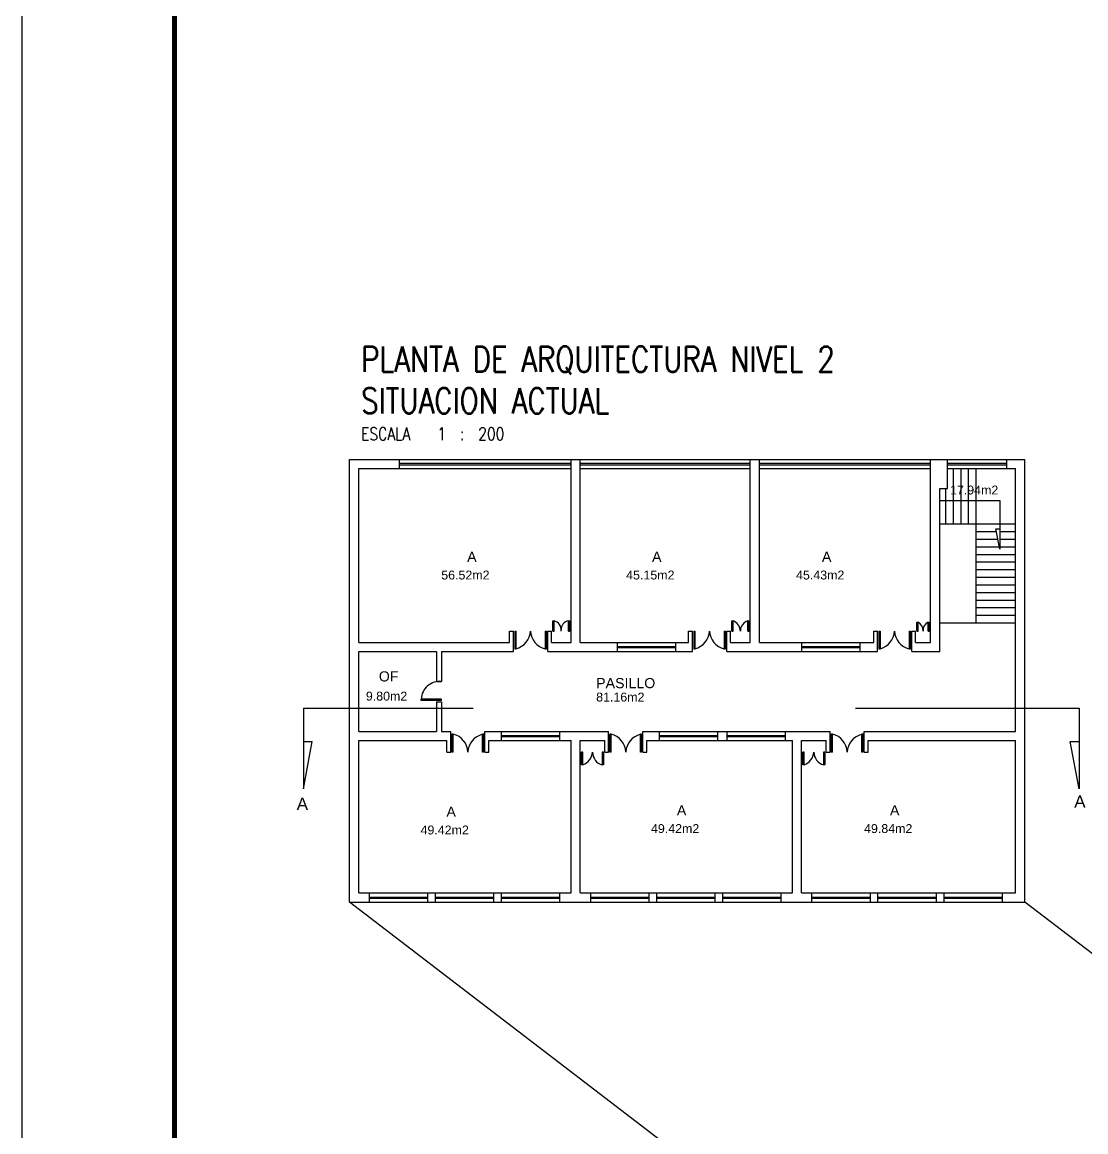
# Model space of a CAD drawing. Extents: x -8833 to -8726, y -3717 to -3576.
# Drawn here: x -8833.01 to -8791.12, y -3673.43 to -3629.72 of the extents above; entities that cross this region are included whole.
import ezdxf

# ---------------------------------------------------------------- set-up
doc = ezdxf.new("R2010")
doc.units = 0
doc.header["$MEASUREMENT"] = 0
doc.linetypes.add('ACAD_ISO03W100', pattern=[30, 12, -18])
doc.linetypes.add('ACAD_ISO04W100', pattern=[30.5, 24, -3, 0.5, -3])
doc.layers.get('0').update_dxf_attribs({"linetype": 'CONTINUOUS'})
for name, color, linetype in [('ANTEPECHO', 1, 'CONTINUOUS'), ('ESCALERA', 2, 'CONTINUOUS'), ('MURO', 5, 'CONTINUOUS'), ('PUERTA', 2, 'CONTINUOUS'), ('ROTULO', 7, 'CONTINUOUS'), ('TEXTO', 3, 'CONTINUOUS'), ('TEXTO-SUPERFICIE', 2, 'CONTINUOUS'), ('VENTANA', 2, 'CONTINUOUS')]:
    doc.layers.add(name, color=color, linetype=linetype)
doc.styles.add('ROMANS', font='romans.shx', dxfattribs={"oblique": 10, "height": 1.3})
doc.styles.add('TEXTO2', font='arial.ttf', dxfattribs={"height": 15})

msp = doc.modelspace()

# ---------------------------------------------------------------- linework, layer by layer
at = {"color": 2}
for p, q in [((-8821.937, -3656.74), (-8821.937, -3659.921)), ((-8791.38, -3656.74), (-8791.38, -3659.921)), ((-8821.937, -3659.921), (-8821.586, -3658.056)), ((-8821.937, -3658.056), (-8821.586, -3658.056)), ((-8791.38, -3659.921), (-8791.731, -3658.056)), ((-8791.731, -3658.056), (-8791.38, -3658.056))]:
    msp.add_line(p, q, dxfattribs=at)
at = {"color": 3, "linetype": 'ACAD_ISO03W100', "ltscale": 5}
for p, q in [((-8789.027, -3688.22), (-8820.116, -3664.385)), ((-8762.437, -3688.22), (-8793.526, -3664.385))]:
    msp.add_line(p, q, dxfattribs=at)
at = {"layer": 'ANTEPECHO'}
for p, q in [((-8818.156, -3646.945), (-8811.396, -3646.945)), ((-8811.036, -3646.945), (-8804.336, -3646.945)), ((-8803.976, -3646.945), (-8797.236, -3646.945)), ((-8796.566, -3646.945), (-8794.226, -3646.945)), ((-8818.156, -3647.305), (-8811.396, -3647.305)), ((-8811.036, -3647.305), (-8804.336, -3647.305)), ((-8803.976, -3647.305), (-8797.236, -3647.305)), ((-8796.566, -3647.305), (-8794.226, -3647.305)), ((-8809.566, -3654.155), (-8807.266, -3654.155)), ((-8802.306, -3654.155), (-8800.006, -3654.155)), ((-8809.566, -3654.515), (-8807.266, -3654.515)), ((-8802.306, -3654.515), (-8800.006, -3654.515)), ((-8814.136, -3657.665), (-8811.836, -3657.665)), ((-8807.916, -3657.665), (-8805.616, -3657.665)), ((-8805.246, -3657.665), (-8802.946, -3657.665)), ((-8814.136, -3658.025), (-8811.836, -3658.025)), ((-8807.916, -3658.025), (-8805.616, -3658.025)), ((-8805.246, -3658.025), (-8802.946, -3658.025)), ((-8819.336, -3664.025), (-8817.036, -3664.025)), ((-8816.736, -3664.025), (-8814.436, -3664.025)), ((-8814.136, -3664.025), (-8811.836, -3664.025)), ((-8810.616, -3664.025), (-8808.316, -3664.025)), ((-8808.016, -3664.025), (-8805.716, -3664.025)), ((-8805.416, -3664.025), (-8803.116, -3664.025)), ((-8801.906, -3664.025), (-8799.606, -3664.025)), ((-8799.306, -3664.025), (-8797.006, -3664.025)), ((-8796.706, -3664.025), (-8794.406, -3664.025)), ((-8819.336, -3664.385), (-8817.036, -3664.385)), ((-8816.736, -3664.385), (-8814.436, -3664.385)), ((-8814.136, -3664.385), (-8811.836, -3664.385)), ((-8810.616, -3664.385), (-8808.316, -3664.385)), ((-8808.016, -3664.385), (-8805.716, -3664.385)), ((-8805.416, -3664.385), (-8803.116, -3664.385)), ((-8801.906, -3664.385), (-8799.606, -3664.385)), ((-8799.306, -3664.385), (-8797.006, -3664.385)), ((-8796.706, -3664.385), (-8794.406, -3664.385))]:
    msp.add_line(p, q, dxfattribs=at)
at = {"layer": 'ESCALERA'}
for p, q in [((-8796.336, -3649.485), (-8796.336, -3647.305)), ((-8796.036, -3649.485), (-8796.036, -3647.305)), ((-8795.736, -3649.485), (-8795.736, -3647.305)), ((-8795.436, -3653.385), (-8795.436, -3647.305)), ((-8796.636, -3649.485), (-8796.636, -3648.085)), ((-8796.876, -3649.485), (-8793.886, -3649.485)), ((-8795.436, -3649.785), (-8794.644, -3649.785)), ((-8795.436, -3650.085), (-8794.584, -3650.085)), ((-8794.506, -3649.785), (-8793.886, -3649.785)), ((-8794.506, -3650.085), (-8793.886, -3650.085)), ((-8795.436, -3650.385), (-8794.524, -3650.385)), ((-8794.506, -3650.385), (-8793.886, -3650.385)), ((-8795.436, -3650.685), (-8793.886, -3650.685)), ((-8795.436, -3650.985), (-8793.886, -3650.985)), ((-8795.436, -3651.285), (-8793.886, -3651.285)), ((-8795.436, -3651.585), (-8793.886, -3651.585)), ((-8795.436, -3651.885), (-8793.886, -3651.885)), ((-8795.436, -3652.185), (-8793.886, -3652.185)), ((-8795.436, -3652.485), (-8793.886, -3652.485)), ((-8795.436, -3652.785), (-8793.886, -3652.785)), ((-8795.436, -3653.085), (-8793.886, -3653.085)), ((-8796.876, -3653.385), (-8793.886, -3653.385))]:
    msp.add_line(p, q, dxfattribs=at)
at = {"layer": 'ESCALERA', "color": 3}
msp.add_lwpolyline([(-8796.876, -3648.558), (-8794.506, -3648.558), (-8794.506, -3650.477), (-8794.666, -3649.677), (-8794.506, -3649.677)], dxfattribs=at)
at = {"layer": 'MURO'}
for p, q in [((-8820.116, -3664.385), (-8820.116, -3646.945)), ((-8820.116, -3646.945), (-8818.156, -3646.945)), ((-8818.156, -3647.305), (-8818.156, -3646.945)), ((-8811.396, -3654.155), (-8811.396, -3646.945)), ((-8811.396, -3646.945), (-8811.036, -3646.945)), ((-8811.036, -3654.155), (-8811.036, -3646.945)), ((-8804.336, -3654.155), (-8804.336, -3646.945)), ((-8804.336, -3646.945), (-8803.976, -3646.945)), ((-8803.976, -3654.155), (-8803.976, -3646.945)), ((-8797.236, -3654.155), (-8797.236, -3646.945)), ((-8797.236, -3646.945), (-8796.566, -3646.945)), ((-8796.566, -3648.085), (-8796.566, -3646.945)), ((-8794.226, -3647.305), (-8794.226, -3646.945)), ((-8794.226, -3646.945), (-8793.526, -3646.945)), ((-8793.526, -3664.385), (-8793.526, -3646.945)), ((-8819.756, -3654.155), (-8819.756, -3647.305)), ((-8819.756, -3647.305), (-8818.156, -3647.305)), ((-8794.226, -3647.305), (-8793.886, -3647.305)), ((-8793.886, -3657.665), (-8793.886, -3647.305)), ((-8796.876, -3654.515), (-8796.876, -3648.085)), ((-8796.876, -3648.085), (-8796.566, -3648.085)), ((-8813.816, -3654.155), (-8813.816, -3653.705)), ((-8813.816, -3653.705), (-8813.666, -3653.705)), ((-8813.666, -3654.515), (-8813.666, -3653.705)), ((-8812.316, -3654.515), (-8812.316, -3653.705)), ((-8812.316, -3653.705), (-8812.166, -3653.705)), ((-8812.166, -3654.155), (-8812.166, -3653.705)), ((-8806.766, -3654.155), (-8806.766, -3653.705)), ((-8806.766, -3653.705), (-8806.616, -3653.705)), ((-8806.616, -3654.515), (-8806.616, -3653.705)), ((-8805.266, -3654.515), (-8805.266, -3653.705)), ((-8805.266, -3653.705), (-8805.116, -3653.705)), ((-8805.116, -3654.155), (-8805.116, -3653.705)), ((-8799.476, -3654.155), (-8799.476, -3653.705)), ((-8799.476, -3653.705), (-8799.326, -3653.705)), ((-8799.326, -3654.515), (-8799.326, -3653.705)), ((-8799.326, -3654.515), (-8799.326, -3653.705)), ((-8797.976, -3654.515), (-8797.976, -3653.705)), ((-8797.976, -3653.705), (-8797.826, -3653.705)), ((-8797.826, -3654.155), (-8797.826, -3653.705)), ((-8819.756, -3654.155), (-8813.816, -3654.155)), ((-8812.166, -3654.155), (-8811.396, -3654.155)), ((-8811.036, -3654.155), (-8809.566, -3654.155)), ((-8809.566, -3654.515), (-8809.566, -3654.155)), ((-8807.266, -3654.155), (-8806.766, -3654.155)), ((-8807.266, -3654.515), (-8807.266, -3654.155)), ((-8805.116, -3654.155), (-8804.336, -3654.155)), ((-8803.976, -3654.155), (-8802.306, -3654.155)), ((-8802.306, -3654.515), (-8802.306, -3654.155)), ((-8800.006, -3654.155), (-8799.476, -3654.155)), ((-8800.006, -3654.515), (-8800.006, -3654.155)), ((-8797.826, -3654.155), (-8797.236, -3654.155)), ((-8819.756, -3657.665), (-8819.756, -3654.515)), ((-8819.756, -3654.515), (-8816.696, -3654.515)), ((-8816.696, -3654.515), (-8816.696, -3655.69)), ((-8816.496, -3654.515), (-8816.496, -3655.69)), ((-8816.496, -3654.515), (-8813.666, -3654.515)), ((-8812.316, -3654.515), (-8809.566, -3654.515)), ((-8807.266, -3654.515), (-8806.616, -3654.515)), ((-8805.266, -3654.515), (-8802.316, -3654.515)), ((-8800.006, -3654.515), (-8799.326, -3654.515)), ((-8797.976, -3654.515), (-8796.876, -3654.515)), ((-8816.696, -3655.69), (-8816.496, -3655.69)), ((-8816.696, -3656.49), (-8816.696, -3657.665)), ((-8816.696, -3656.49), (-8816.496, -3656.49)), ((-8816.496, -3656.49), (-8816.496, -3657.665)), ((-8819.756, -3657.665), (-8816.696, -3657.665)), ((-8816.496, -3657.665), (-8816.136, -3657.665)), ((-8816.136, -3658.475), (-8816.136, -3657.665)), ((-8814.786, -3657.665), (-8814.136, -3657.665)), ((-8814.786, -3658.475), (-8814.786, -3657.665)), ((-8814.136, -3658.025), (-8814.136, -3657.665)), ((-8811.836, -3657.665), (-8809.916, -3657.665)), ((-8811.836, -3658.025), (-8811.836, -3657.665)), ((-8809.916, -3658.475), (-8809.916, -3657.665)), ((-8808.566, -3658.475), (-8808.566, -3657.665)), ((-8808.566, -3657.665), (-8807.916, -3657.665)), ((-8807.916, -3658.025), (-8807.916, -3657.665)), ((-8805.616, -3658.025), (-8805.616, -3657.665)), ((-8805.616, -3657.665), (-8805.246, -3657.665)), ((-8805.246, -3658.025), (-8805.246, -3657.665)), ((-8802.946, -3657.665), (-8801.196, -3657.665)), ((-8802.946, -3658.025), (-8802.946, -3657.665)), ((-8801.196, -3658.475), (-8801.196, -3657.665)), ((-8799.846, -3657.665), (-8793.886, -3657.665)), ((-8799.846, -3658.475), (-8799.846, -3657.665)), ((-8819.756, -3658.025), (-8816.286, -3658.025)), ((-8819.756, -3664.025), (-8819.756, -3658.025)), ((-8819.756, -3664.025), (-8819.756, -3658.025)), ((-8816.286, -3658.475), (-8816.286, -3658.025)), ((-8814.636, -3658.025), (-8814.136, -3658.025)), ((-8814.636, -3658.475), (-8814.636, -3658.025)), ((-8811.836, -3658.025), (-8811.396, -3658.025)), ((-8811.396, -3664.025), (-8811.396, -3658.025)), ((-8811.036, -3664.025), (-8811.036, -3658.025)), ((-8811.036, -3658.025), (-8810.066, -3658.025)), ((-8810.066, -3658.475), (-8810.066, -3658.025)), ((-8808.416, -3658.475), (-8808.416, -3658.025)), ((-8808.416, -3658.025), (-8807.916, -3658.025)), ((-8805.616, -3658.025), (-8805.246, -3658.025)), ((-8802.946, -3658.025), (-8802.676, -3658.025)), ((-8802.676, -3664.025), (-8802.676, -3658.025)), ((-8802.316, -3664.025), (-8802.316, -3658.025)), ((-8802.316, -3658.025), (-8801.346, -3658.025)), ((-8802.316, -3658.025), (-8801.346, -3658.025)), ((-8801.346, -3658.475), (-8801.346, -3658.025)), ((-8799.696, -3658.025), (-8793.886, -3658.025)), ((-8799.696, -3658.475), (-8799.696, -3658.025)), ((-8793.886, -3664.025), (-8793.886, -3658.025)), ((-8816.286, -3658.475), (-8816.136, -3658.475)), ((-8814.786, -3658.475), (-8814.636, -3658.475)), ((-8810.066, -3658.475), (-8809.916, -3658.475)), ((-8808.566, -3658.475), (-8808.416, -3658.475)), ((-8801.346, -3658.475), (-8801.196, -3658.475)), ((-8799.846, -3658.475), (-8799.696, -3658.475)), ((-8819.756, -3664.025), (-8819.336, -3664.025)), ((-8819.336, -3664.385), (-8819.336, -3664.025)), ((-8817.036, -3664.025), (-8816.736, -3664.025)), ((-8817.036, -3664.385), (-8817.036, -3664.025)), ((-8816.736, -3664.385), (-8816.736, -3664.025)), ((-8814.436, -3664.385), (-8814.436, -3664.025)), ((-8814.436, -3664.025), (-8814.136, -3664.025)), ((-8814.136, -3664.385), (-8814.136, -3664.025)), ((-8811.836, -3664.385), (-8811.836, -3664.025)), ((-8811.836, -3664.025), (-8811.396, -3664.025)), ((-8811.036, -3664.025), (-8810.616, -3664.025)), ((-8810.616, -3664.385), (-8810.616, -3664.025)), ((-8808.316, -3664.025), (-8808.016, -3664.025)), ((-8808.316, -3664.025), (-8808.016, -3664.025)), ((-8808.316, -3664.385), (-8808.316, -3664.025)), ((-8808.016, -3664.385), (-8808.016, -3664.025)), ((-8805.716, -3664.025), (-8805.416, -3664.025)), ((-8805.716, -3664.025), (-8805.416, -3664.025)), ((-8805.716, -3664.385), (-8805.716, -3664.025)), ((-8805.416, -3664.385), (-8805.416, -3664.025)), ((-8803.116, -3664.385), (-8803.116, -3664.025)), ((-8803.116, -3664.025), (-8802.676, -3664.025)), ((-8802.316, -3664.025), (-8801.906, -3664.025)), ((-8801.906, -3664.385), (-8801.906, -3664.025)), ((-8799.606, -3664.025), (-8799.306, -3664.025)), ((-8799.606, -3664.385), (-8799.606, -3664.025)), ((-8799.306, -3664.385), (-8799.306, -3664.025)), ((-8797.006, -3664.025), (-8796.706, -3664.025)), ((-8797.006, -3664.385), (-8797.006, -3664.025)), ((-8796.706, -3664.385), (-8796.706, -3664.025)), ((-8794.406, -3664.025), (-8793.886, -3664.025)), ((-8794.406, -3664.385), (-8794.406, -3664.025)), ((-8820.116, -3664.385), (-8819.336, -3664.385)), ((-8817.036, -3664.385), (-8816.736, -3664.385)), ((-8814.436, -3664.385), (-8814.136, -3664.385)), ((-8811.836, -3664.385), (-8810.616, -3664.385)), ((-8808.316, -3664.385), (-8808.016, -3664.385)), ((-8808.316, -3664.385), (-8808.016, -3664.385)), ((-8805.716, -3664.385), (-8805.416, -3664.385)), ((-8805.716, -3664.385), (-8805.416, -3664.385)), ((-8803.116, -3664.385), (-8801.906, -3664.385)), ((-8799.606, -3664.385), (-8799.306, -3664.385)), ((-8797.006, -3664.385), (-8796.706, -3664.385)), ((-8794.406, -3664.385), (-8793.526, -3664.385))]:
    msp.add_line(p, q, dxfattribs=at)
at = {"layer": 'MURO', "color": 2, "linetype": 'ACAD_ISO04W100', "ltscale": 8}
for p, q in [((-8821.937, -3656.74), (-8815.246, -3656.74)), ((-8800.186, -3656.74), (-8791.38, -3656.74))]:
    msp.add_line(p, q, dxfattribs=at)
at = {"layer": 'PUERTA'}
for p, q in [((-8812.116, -3653.305), (-8812.066, -3653.305)), ((-8812.116, -3653.705), (-8812.116, -3653.305)), ((-8812.066, -3653.705), (-8812.066, -3653.305)), ((-8811.496, -3653.305), (-8811.446, -3653.305)), ((-8811.496, -3653.705), (-8811.496, -3653.305)), ((-8811.446, -3653.705), (-8811.446, -3653.305)), ((-8805.066, -3653.705), (-8805.066, -3653.305)), ((-8805.066, -3653.305), (-8805.016, -3653.305)), ((-8805.016, -3653.705), (-8805.016, -3653.305)), ((-8804.436, -3653.305), (-8804.386, -3653.305)), ((-8804.436, -3653.705), (-8804.436, -3653.305)), ((-8804.386, -3653.705), (-8804.386, -3653.305)), ((-8797.776, -3653.355), (-8797.726, -3653.355)), ((-8797.776, -3653.705), (-8797.776, -3653.355)), ((-8797.726, -3653.705), (-8797.726, -3653.355)), ((-8797.336, -3653.355), (-8797.286, -3653.355)), ((-8797.336, -3653.705), (-8797.336, -3653.355)), ((-8797.286, -3653.705), (-8797.286, -3653.355)), ((-8813.616, -3653.705), (-8813.616, -3654.405)), ((-8813.616, -3653.705), (-8813.566, -3653.705)), ((-8813.566, -3653.705), (-8813.566, -3654.405)), ((-8812.416, -3653.705), (-8812.416, -3654.405)), ((-8812.416, -3653.705), (-8812.366, -3653.705)), ((-8812.366, -3653.705), (-8812.366, -3654.405)), ((-8812.116, -3653.705), (-8812.066, -3653.705)), ((-8811.496, -3653.705), (-8811.446, -3653.705)), ((-8806.566, -3653.705), (-8806.566, -3654.405)), ((-8806.566, -3653.705), (-8806.516, -3653.705)), ((-8806.516, -3653.705), (-8806.516, -3654.405)), ((-8805.366, -3653.705), (-8805.366, -3654.405)), ((-8805.366, -3653.705), (-8805.316, -3653.705)), ((-8805.316, -3653.705), (-8805.316, -3654.405)), ((-8805.066, -3653.705), (-8805.016, -3653.705)), ((-8804.436, -3653.705), (-8804.386, -3653.705)), ((-8799.276, -3653.705), (-8799.276, -3654.405)), ((-8799.276, -3653.705), (-8799.226, -3653.705)), ((-8799.226, -3653.705), (-8799.226, -3654.405)), ((-8798.076, -3653.705), (-8798.076, -3654.405)), ((-8798.076, -3653.705), (-8798.026, -3653.705)), ((-8798.026, -3653.705), (-8798.026, -3654.405)), ((-8797.776, -3653.705), (-8797.726, -3653.705)), ((-8797.336, -3653.705), (-8797.286, -3653.705)), ((-8813.616, -3654.405), (-8813.566, -3654.405)), ((-8812.416, -3654.405), (-8812.366, -3654.405)), ((-8806.566, -3654.405), (-8806.516, -3654.405)), ((-8805.366, -3654.405), (-8805.316, -3654.405)), ((-8799.276, -3654.405), (-8799.226, -3654.405)), ((-8798.076, -3654.405), (-8798.026, -3654.405)), ((-8816.496, -3656.39), (-8817.296, -3656.39)), ((-8817.296, -3656.44), (-8817.296, -3656.39)), ((-8816.496, -3656.44), (-8817.296, -3656.44)), ((-8816.496, -3656.44), (-8816.496, -3656.39)), ((-8816.086, -3658.475), (-8816.086, -3657.775)), ((-8816.036, -3657.775), (-8816.086, -3657.775)), ((-8816.036, -3658.475), (-8816.036, -3657.775)), ((-8814.886, -3658.475), (-8814.886, -3657.775)), ((-8814.836, -3657.775), (-8814.886, -3657.775)), ((-8814.836, -3658.475), (-8814.836, -3657.775)), ((-8809.866, -3658.475), (-8809.866, -3657.775)), ((-8809.816, -3657.775), (-8809.866, -3657.775)), ((-8809.816, -3658.475), (-8809.816, -3657.775)), ((-8808.666, -3658.475), (-8808.666, -3657.775)), ((-8808.616, -3657.775), (-8808.666, -3657.775)), ((-8808.616, -3658.475), (-8808.616, -3657.775)), ((-8801.146, -3658.475), (-8801.146, -3657.775)), ((-8801.096, -3657.775), (-8801.146, -3657.775)), ((-8801.096, -3658.475), (-8801.096, -3657.775)), ((-8799.946, -3658.475), (-8799.946, -3657.775)), ((-8799.896, -3657.775), (-8799.946, -3657.775)), ((-8799.896, -3658.475), (-8799.896, -3657.775)), ((-8816.036, -3658.475), (-8816.086, -3658.475)), ((-8814.836, -3658.475), (-8814.886, -3658.475)), ((-8810.986, -3658.975), (-8810.986, -3658.475)), ((-8810.936, -3658.475), (-8810.986, -3658.475)), ((-8810.936, -3658.975), (-8810.936, -3658.475)), ((-8810.166, -3658.475), (-8810.166, -3658.975)), ((-8810.116, -3658.475), (-8810.166, -3658.475)), ((-8810.116, -3658.475), (-8810.116, -3658.975)), ((-8809.816, -3658.475), (-8809.866, -3658.475)), ((-8808.616, -3658.475), (-8808.666, -3658.475)), ((-8802.216, -3658.475), (-8802.266, -3658.475)), ((-8802.266, -3658.975), (-8802.266, -3658.475)), ((-8802.216, -3658.975), (-8802.216, -3658.475)), ((-8801.396, -3658.475), (-8801.446, -3658.475)), ((-8801.446, -3658.475), (-8801.446, -3658.975)), ((-8801.396, -3658.475), (-8801.396, -3658.975)), ((-8801.096, -3658.475), (-8801.146, -3658.475)), ((-8799.896, -3658.475), (-8799.946, -3658.475)), ((-8810.936, -3658.975), (-8810.986, -3658.975)), ((-8810.116, -3658.975), (-8810.166, -3658.975)), ((-8802.216, -3658.975), (-8802.266, -3658.975)), ((-8801.396, -3658.975), (-8801.446, -3658.975))]:
    msp.add_line(p, q, dxfattribs=at)
for centre, radius, start, end in [((-8812.157, -3653.671), 0.377, 354.859, 76.0808), ((-8811.451, -3653.633), 0.331, 97.8726, 186.6382), ((-8805.17, -3653.722), 0.444, 2.1504, 69.7338), ((-8804.31, -3653.702), 0.417, 107.6827, 180.433), ((-8797.896, -3653.679), 0.365, 355.8753, 62.3728), ((-8797.184, -3653.669), 0.349, 115.8077, 185.9442), ((-8813.758, -3653.661), 0.768, 284.4706, 356.7281), ((-8812.259, -3653.69), 0.732, 181.1996, 257.6017), ((-8806.708, -3653.661), 0.768, 284.4706, 356.7281), ((-8805.209, -3653.69), 0.732, 181.1996, 257.6017), ((-8799.418, -3653.661), 0.768, 284.4706, 356.7281), ((-8797.919, -3653.69), 0.732, 181.1996, 257.6017), ((-8816.565, -3656.418), 0.731, 84.5624, 177.8095), ((-8816.193, -3658.49), 0.732, 1.1996, 77.6017), ((-8814.694, -3658.519), 0.768, 104.4706, 176.7281), ((-8809.973, -3658.49), 0.732, 1.1996, 77.6017), ((-8808.474, -3658.519), 0.768, 104.4706, 176.7281), ((-8801.253, -3658.49), 0.732, 1.1996, 77.6017), ((-8799.754, -3658.519), 0.768, 104.4706, 176.7281), ((-8811.119, -3658.436), 0.569, 288.7263, 356.0811), ((-8810.033, -3658.475), 0.518, 180.0415, 255.151), ((-8802.399, -3658.436), 0.569, 288.7263, 356.0811), ((-8801.313, -3658.475), 0.518, 180.0415, 255.151)]:
    msp.add_arc(centre, radius, start, end, dxfattribs=at)
at = {"layer": 'ROTULO', "color": 6}
msp.add_line((-8833.013, -3717.148), (-8833.013, -3576.159), dxfattribs=at)
at = {"layer": 'ROTULO', "color": 6, "const_width": 0.2}
msp.add_lwpolyline([(-8727.666, -3715.148), (-8827.013, -3715.148), (-8827.013, -3578.159), (-8727.666, -3578.159)], close=True, dxfattribs=at)
at = {"layer": 'VENTANA'}
for p, q in [((-8818.156, -3647.095), (-8811.396, -3647.095)), ((-8818.156, -3647.155), (-8811.396, -3647.155)), ((-8811.036, -3647.095), (-8804.336, -3647.095)), ((-8811.036, -3647.155), (-8804.336, -3647.155)), ((-8803.976, -3647.095), (-8797.236, -3647.095)), ((-8803.976, -3647.155), (-8797.236, -3647.155)), ((-8796.566, -3647.095), (-8794.226, -3647.095)), ((-8796.566, -3647.155), (-8794.226, -3647.155)), ((-8809.566, -3654.315), (-8807.266, -3654.315)), ((-8809.566, -3654.355), (-8807.266, -3654.355)), ((-8802.306, -3654.315), (-8800.006, -3654.315)), ((-8802.306, -3654.355), (-8800.006, -3654.355)), ((-8814.136, -3657.825), (-8811.836, -3657.825)), ((-8814.136, -3657.865), (-8811.836, -3657.865)), ((-8807.916, -3657.825), (-8805.616, -3657.825)), ((-8807.916, -3657.865), (-8805.616, -3657.865)), ((-8805.246, -3657.825), (-8802.946, -3657.825)), ((-8805.246, -3657.865), (-8802.946, -3657.865)), ((-8819.336, -3664.185), (-8817.036, -3664.185)), ((-8819.336, -3664.225), (-8817.036, -3664.225)), ((-8816.736, -3664.185), (-8814.436, -3664.185)), ((-8816.736, -3664.225), (-8814.436, -3664.225)), ((-8814.136, -3664.185), (-8811.836, -3664.185)), ((-8814.136, -3664.225), (-8811.836, -3664.225)), ((-8810.616, -3664.185), (-8808.316, -3664.185)), ((-8810.616, -3664.225), (-8808.316, -3664.225)), ((-8808.016, -3664.185), (-8805.716, -3664.185)), ((-8808.016, -3664.225), (-8805.716, -3664.225)), ((-8805.416, -3664.185), (-8803.116, -3664.185)), ((-8805.416, -3664.225), (-8803.116, -3664.225)), ((-8801.906, -3664.185), (-8799.606, -3664.185)), ((-8801.906, -3664.225), (-8799.606, -3664.225)), ((-8799.306, -3664.185), (-8797.006, -3664.185)), ((-8799.306, -3664.225), (-8797.006, -3664.225)), ((-8796.706, -3664.185), (-8794.406, -3664.185)), ((-8796.706, -3664.225), (-8794.406, -3664.225))]:
    msp.add_line(p, q, dxfattribs=at)

# ---------------------------------------------------------------- texts
at = {"layer": 'TEXTO', "color": 6, "style": 'ROMANS', "width": 0.8}
for s, p in [('PLANTA DE ARQUITECTURA NIVEL 2', (-8819.662, -3643.499)), ('SITUACION ACTUAL', (-8819.662, -3645.133))]:
    msp.add_text(s, height=1, dxfattribs=at).set_placement(p)
at = {"layer": 'TEXTO', "style": 'ROMANS', "width": 0.8}
msp.add_text('ESCALA   1  :  200', height=0.5, dxfattribs=at).set_placement((-8819.662, -3646.187))
at = {"layer": 'TEXTO', "style": 'TEXTO2'}
for s, height, p in [('A', 0.4, (-8815.488, -3650.98)), ('A', 0.4, (-8808.205, -3650.98)), ('A', 0.4, (-8801.514, -3650.98)), ('OF ', 0.4, (-8818.967, -3655.693)), ('PASILLO', 0.4, (-8810.407, -3655.957)), ('A', 0.48, (-8822.201, -3660.753)), ('A', 0.4, (-8807.227, -3660.969)), ('A', 0.4, (-8798.835, -3660.969)), ('A', 0.48, (-8791.578, -3660.663)), ('A', 0.4, (-8816.304, -3661.023))]:
    msp.add_text(s, height=height, dxfattribs=at).set_placement(p)
at = {"layer": 'TEXTO-SUPERFICIE', "style": 'TEXTO2'}
for s, p in [('17.94m2', (-8796.47, -3648.326)), ('56.52m2', (-8816.508, -3651.675)), ('45.15m2', (-8809.225, -3651.675)), ('45.43m2', (-8802.534, -3651.675)), ('9.80m2', (-8819.477, -3656.445)), ('81.16m2', (-8810.407, -3656.483)), ('49.42m2', (-8817.324, -3661.719)), ('49.42m2', (-8808.247, -3661.664)), ('49.84m2', (-8799.855, -3661.664))]:
    msp.add_text(s, height=0.35, dxfattribs=at).set_placement(p)

doc.saveas('drawing.dxf')
